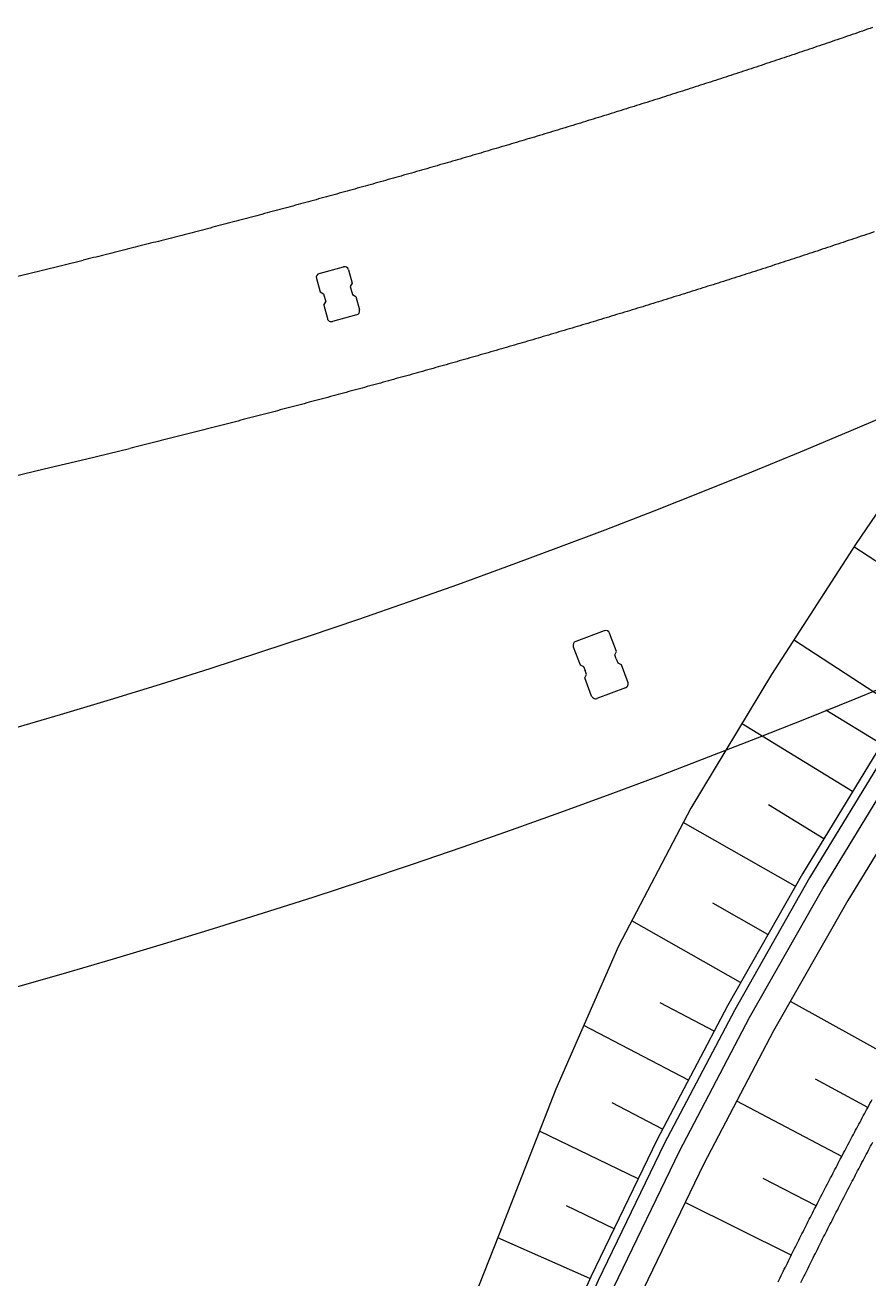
# Model space of a CAD drawing. Header units: inches. Extents: x 499362 to 502582, y 2541888 to 2545349.
# Drawn here: x 501125.3 to 501155.76, y 2543655.18 to 2543700.47 of the extents above; entities that cross this region are included whole.
import ezdxf

# ---------------------------------------------------------------- set-up
doc = ezdxf.new("R2010")
doc.units = ezdxf.units.IN
doc.layers.add('0-段落划分', color=2, linetype='Continuous')
doc.layers.add('桥-立柱', color=5, linetype='Continuous')

# ---------------------------------------------------------------- blocks, each defined once
blk = doc.blocks.new('A$C035667EC')
at = {"layer": '桥-立柱', "color": 1, "ltscale": 10}
for p, q in [((501135.922, 2543691.5), (501136.791, 2543691.737)), ((501136.975, 2543691.632), (501137.107, 2543691.149)), ((501135.817, 2543691.315), (501135.949, 2543690.833)), ((501137.107, 2543691.149), (501137.037, 2543691.027)), ((501135.949, 2543690.833), (501136.072, 2543690.763)), ((501136.072, 2543690.763), (501136.151, 2543690.474)), ((501137.037, 2543691.027), (501137.116, 2543690.737)), ((501137.116, 2543690.737), (501137.238, 2543690.667)), ((501137.238, 2543690.667), (501137.37, 2543690.185)), ((501136.081, 2543690.351), (501136.151, 2543690.474)), ((501136.081, 2543690.351), (501136.213, 2543689.868)), ((501137.265, 2543690.001), (501136.397, 2543689.763))]:
    blk.add_line(p, q, dxfattribs=at)
at = {"layer": '桥-立柱', "color": 1, "linetype": 'Continuous'}
for p, q in [((501146.207, 2543678.593), (501145.176, 2543678.209)), ((501146.644, 2543677.849), (501146.4, 2543678.505)), ((501145.088, 2543678.016), (501145.332, 2543677.36)), ((501146.585, 2543677.72), (501146.644, 2543677.849)), ((501146.637, 2543677.579), (501146.585, 2543677.72)), ((501146.637, 2543677.579), (501146.69, 2543677.439)), ((501145.332, 2543677.36), (501145.46, 2543677.301)), ((501145.46, 2543677.301), (501145.513, 2543677.161)), ((501145.565, 2543677.02), (501145.513, 2543677.161)), ((501146.69, 2543677.439), (501146.818, 2543677.38)), ((501146.818, 2543677.38), (501147.062, 2543676.724)), ((501145.506, 2543676.892), (501145.565, 2543677.02)), ((501145.75, 2543676.236), (501145.506, 2543676.892)), ((501146.974, 2543676.531), (501145.943, 2543676.147))]:
    blk.add_line(p, q, dxfattribs=at)
at = {"layer": '桥-立柱', "color": 1, "ltscale": 10}
for centre, start, end in [((501136.83, 2543691.592), 15.2855, 105.2855), ((501135.962, 2543691.355), 105.2855, 195.2855), ((501136.357, 2543689.908), 195.2855, 285.2855), ((501137.226, 2543690.145), 285.2855, 15.2855)]:
    blk.add_arc(centre, 0.15, start, end, dxfattribs=at)
at = {"layer": '桥-立柱', "color": 1, "linetype": 'Continuous'}
for centre, start, end in [((501146.259, 2543678.452), 20.416, 110.416), ((501145.228, 2543678.069), 110.416, 200.416), ((501146.922, 2543676.672), 290.416, 20.416), ((501145.891, 2543676.288), 200.416, 290.416)]:
    blk.add_arc(centre, 0.15, start, end, dxfattribs=at)
blk = doc.blocks.new('A$C3A006F90')
at = {"layer": '0-段落划分', "color": 2, "linetype": 'Continuous'}
for p, q in [((501159.173, 2543679.04), (501155.21, 2543681.622)), ((501156.99, 2543675.688), (501153.039, 2543678.262)), ((501156.213, 2543674.497), (501154.204, 2543675.724)), ((501155.17, 2543672.79), (501151.163, 2543675.239)), ((501154.128, 2543671.083), (501152.129, 2543672.304)), ((501153.099, 2543669.368), (501149.052, 2543671.663)), ((501152.113, 2543667.628), (501150.119, 2543668.758)), ((501151.127, 2543665.888), (501147.201, 2543668.114)), ((501150.17, 2543664.132), (501148.222, 2543665.154)), ((501156.677, 2543663.123), (501152.921, 2543665.203)), ((501149.241, 2543662.361), (501145.466, 2543664.341)), ((501155.716, 2543661.369), (501153.828, 2543662.395)), ((501148.313, 2543660.59), (501146.486, 2543661.548)), ((501154.775, 2543659.604), (501150.988, 2543661.603)), ((501147.429, 2543658.796), (501143.863, 2543660.521)), ((501153.855, 2543657.828), (501151.945, 2543658.807)), ((501146.558, 2543656.995), (501144.847, 2543657.823)), ((501152.956, 2543656.042), (501149.127, 2543657.946)), ((501145.689, 2543655.194), (501142.366, 2543656.673))]:
    blk.add_line(p, q, dxfattribs=at)
at = {"layer": '0-段落划分', "color": 2, "flags": 128}
for points in [[(501155.887, 2543700.38, 0.00032), (501155.523, 2543700.253, 0.000319), (501155.158, 2543700.127, 0.000318), (501154.793, 2543700.002, 0.000318), (501154.429, 2543699.877, 0.000317), (501154.064, 2543699.753, 0.000317), (501153.698, 2543699.629, 0.000316), (501153.333, 2543699.505, 0.000315), (501152.967, 2543699.382, 0.000315), (501152.602, 2543699.259, 0.000314), (501152.236, 2543699.137, 0.000314), (501151.87, 2543699.016, 0.000313), (501151.504, 2543698.894, 0.000312), (501151.137, 2543698.774, 0.000312), (501150.771, 2543698.653, 0.000311), (501150.404, 2543698.533, 0.000311), (501150.038, 2543698.414, 0.00031), (501149.671, 2543698.295, 0.000309), (501149.303, 2543698.177, 0.000309), (501148.936, 2543698.059, 0.000308), (501148.569, 2543697.941, 0.000308), (501148.201, 2543697.824, 0.000307), (501147.833, 2543697.708, 0.000306), (501147.466, 2543697.592, 0.000306), (501147.098, 2543697.476, 0.000305), (501146.729, 2543697.361, 0.000305), (501146.361, 2543697.246, 0.000304), (501145.993, 2543697.132, 0.000303), (501145.624, 2543697.018, 0.000303), (501145.255, 2543696.904, 0.000302), (501144.886, 2543696.791, 0.000302), (501144.517, 2543696.679, 0.000301), (501144.148, 2543696.567, 0.0003), (501143.779, 2543696.455, 0.0003), (501143.409, 2543696.344, 0.000299), (501143.04, 2543696.233, 0.000299), (501142.67, 2543696.123, 0.000298), (501142.3, 2543696.013, 0.000298), (501141.93, 2543695.904, 0.000297), (501141.56, 2543695.795, 0.000296), (501141.189, 2543695.686, 0.000296), (501140.819, 2543695.578, 0.000295), (501140.448, 2543695.471, 0.000295), (501140.078, 2543695.364, 0.000294), (501139.707, 2543695.257, 0.000293), (501139.336, 2543695.151, 0.000293), (501138.965, 2543695.045, 0.000292), (501138.593, 2543694.939, 0.000292), (501138.222, 2543694.834, 0.000291), (501137.85, 2543694.73, 0.00029), (501137.479, 2543694.626, 0.00029), (501137.107, 2543694.522, 0.000289), (501136.735, 2543694.419, 0.000289), (501136.363, 2543694.316, 0.000288), (501135.991, 2543694.214, 0.000287), (501135.619, 2543694.112, 0.000287), (501135.246, 2543694.01, 0.000286), (501134.874, 2543693.909, 0.000286), (501134.501, 2543693.809, 0.000285), (501134.128, 2543693.709, 0.000284), (501133.756, 2543693.609, 0.000284), (501133.382, 2543693.509, 0.000283), (501133.009, 2543693.411, 0.000283), (501132.636, 2543693.312, 0.000282), (501132.263, 2543693.214, 0.000281), (501131.889, 2543693.116, 0.000281), (501131.516, 2543693.019, 0.00028), (501131.142, 2543692.922, 0.00028), (501130.768, 2543692.826, 0.000279), (501130.394, 2543692.73, 0.000278), (501130.02, 2543692.635, 0.000278), (501129.646, 2543692.54, 0.000277), (501129.272, 2543692.445, 0.000277), (501128.897, 2543692.351, 0.000276), (501128.523, 2543692.257, 0.000275), (501128.148, 2543692.163, 0.000275), (501127.773, 2543692.07, 0.000276), (501127.396, 2543691.977)], [(501155.945, 2543692.999, 0.000331), (501155.571, 2543692.872, 0.00033), (501155.197, 2543692.746, 0.00033), (501154.823, 2543692.621, 0.000329), (501154.448, 2543692.496, 0.000328), (501154.074, 2543692.372, 0.000328), (501153.699, 2543692.248, 0.000327), (501153.324, 2543692.124, 0.000326), (501152.95, 2543692.001, 0.000326), (501152.574, 2543691.878, 0.000325), (501152.199, 2543691.756, 0.000324), (501151.824, 2543691.635, 0.000324), (501151.448, 2543691.514, 0.000323), (501151.073, 2543691.393, 0.000322), (501150.697, 2543691.273, 0.000322), (501150.321, 2543691.153, 0.000321), (501149.945, 2543691.034, 0.000321), (501149.569, 2543690.915, 0.00032), (501149.192, 2543690.797, 0.000319), (501148.816, 2543690.679, 0.000319), (501148.439, 2543690.562, 0.000318), (501148.063, 2543690.445, 0.000317), (501147.686, 2543690.328, 0.000317), (501147.309, 2543690.212, 0.000316), (501146.932, 2543690.097, 0.000315), (501146.554, 2543689.982, 0.000315), (501146.177, 2543689.867, 0.000314), (501145.8, 2543689.753, 0.000313), (501145.422, 2543689.64, 0.000313), (501145.044, 2543689.526, 0.000312), (501144.666, 2543689.414, 0.000311), (501144.288, 2543689.301, 0.000311), (501143.91, 2543689.19, 0.00031), (501143.532, 2543689.078, 0.000309), (501143.153, 2543688.968, 0.000309), (501142.775, 2543688.857, 0.000308), (501142.396, 2543688.747, 0.000307), (501142.017, 2543688.638, 0.000307), (501141.638, 2543688.529, 0.000306), (501141.259, 2543688.42, 0.000306), (501140.88, 2543688.312, 0.000305), (501140.501, 2543688.204, 0.000304), (501140.122, 2543688.097, 0.000304), (501139.742, 2543687.99, 0.000303), (501139.363, 2543687.884, 0.000302), (501138.983, 2543687.778, 0.000302), (501138.603, 2543687.673, 0.000301), (501138.223, 2543687.568, 0.0003), (501137.843, 2543687.463, 0.0003), (501137.463, 2543687.359, 0.000299), (501137.083, 2543687.256, 0.000298), (501136.702, 2543687.152, 0.000298), (501136.322, 2543687.05, 0.000297), (501135.941, 2543686.947, 0.000296), (501135.561, 2543686.846, 0.000296), (501135.18, 2543686.744, 0.000295), (501134.799, 2543686.643, 0.000294), (501134.418, 2543686.543, 0.000294), (501134.037, 2543686.443, 0.000293), (501133.656, 2543686.343, 0.000292), (501133.274, 2543686.244, 0.000292), (501132.893, 2543686.145, 0.000291), (501132.511, 2543686.047, 0.000291), (501132.13, 2543685.949, 0.00029), (501131.748, 2543685.851, 0.000289), (501131.366, 2543685.754, 0.000289), (501130.984, 2543685.658, 0.000288), (501130.602, 2543685.562, 0.000287), (501130.22, 2543685.466, 0.000287), (501129.838, 2543685.37, 0.000286), (501129.456, 2543685.276, 0.000282), (501129.078, 2543685.182, 0.000282)], [(501152.481, 2543655.077, 0.000497), (501152.629, 2543655.38, 0.000498), (501152.778, 2543655.682, 0.000499), (501152.927, 2543655.984, 0.000499), (501153.077, 2543656.286, 0.0005), (501153.227, 2543656.587, 0.000501), (501153.378, 2543656.888, 0.000502), (501153.53, 2543657.189, 0.000502), (501153.682, 2543657.489, 0.000503), (501153.835, 2543657.789, 0.000504), (501153.988, 2543658.089, 0.000505), (501154.142, 2543658.389, 0.000506), (501154.297, 2543658.688, 0.000506), (501154.452, 2543658.987, 0.000507), (501154.608, 2543659.285, 0.000508), (501154.764, 2543659.584, 0.000509), (501154.921, 2543659.882, 0.00051), (501155.078, 2543660.179, 0.00051), (501155.237, 2543660.477, 0.000511), (501155.395, 2543660.774, 0.000512), (501155.555, 2543661.071, 0.000513), (501155.715, 2543661.367, 0.000513), (501155.875, 2543661.663, 0.000514)], [(501153.302, 2543655.05, 0.000493), (501153.45, 2543655.35, 0.000494), (501153.599, 2543655.651, 0.000495), (501153.748, 2543655.951, 0.000496), (501153.898, 2543656.251, 0.000496), (501154.048, 2543656.551, 0.000497), (501154.199, 2543656.85, 0.000498), (501154.351, 2543657.149, 0.000499), (501154.503, 2543657.448, 0.0005), (501154.655, 2543657.747, 0.0005), (501154.809, 2543658.045, 0.000501), (501154.963, 2543658.343, 0.000502), (501155.117, 2543658.641, 0.000503), (501155.272, 2543658.938, 0.000503), (501155.428, 2543659.235, 0.000504), (501155.584, 2543659.532, 0.000505), (501155.741, 2543659.828, 0.000506), (501155.898, 2543660.124, 0.000507)]]:
    blk.add_lwpolyline(points, format="xyb", dxfattribs=at)
at = {"layer": '0-段落划分', "color": 2, "linetype": 'Continuous', "flags": 128}
for points in [[(501165.551, 2543695.634), (501165.322, 2543695.366), (501161.812, 2543690.95), (501158.473, 2543686.405), (501155.293, 2543681.75), (501152.235, 2543677.017), (501152.235, 2543677.017)], [(501152.235, 2543677.017), (501149.327, 2543672.192), (501146.723, 2543667.196), (501144.454, 2543662.04), (501142.415, 2543656.797), (501140.354, 2543651.589), (501140.354, 2543651.589)], [(501156.213, 2543674.497), (501153.355, 2543669.818), (501150.651, 2543665.049), (501148.105, 2543660.194), (501145.718, 2543655.259), (501143.489, 2543650.251), (501143.489, 2543650.251)], [(501156.467, 2543674.336), (501153.613, 2543669.666), (501150.914, 2543664.905), (501148.373, 2543660.059), (501145.99, 2543655.132), (501143.764, 2543650.133), (501143.764, 2543650.133)], [(501156.467, 2543674.336), (501153.613, 2543669.666), (501150.914, 2543664.905), (501148.373, 2543660.059), (501145.99, 2543655.132), (501143.764, 2543650.133), (501143.764, 2543650.133)], [(501156.974, 2543674.015), (501154.13, 2543669.361), (501151.44, 2543664.618), (501148.908, 2543659.788), (501146.534, 2543654.879), (501144.316, 2543649.898), (501144.316, 2543649.898)], [(501156.974, 2543674.015), (501154.13, 2543669.361), (501151.44, 2543664.618), (501148.908, 2543659.788), (501146.534, 2543654.879), (501144.316, 2543649.898), (501144.316, 2543649.898)], [(501157.817, 2543673.48), (501154.991, 2543668.854), (501152.317, 2543664.138), (501149.8, 2543659.337), (501147.44, 2543654.457), (501145.235, 2543649.506), (501145.235, 2543649.506)]]:
    blk.add_lwpolyline(points, dxfattribs=at)
at = {"layer": '0-段落划分', "color": 2}
for centre, radius, start, end in [((501044.265, 2544029.387), 347.5, 251.26489, 283.84132), ((501044.265, 2544029.387), 354.5, 251.26489, 283.84132), ((501048.962, 2543936.256), 272, 243.98042, 294.55733), ((501299.783, 2543583.53), 154, 138.40031, 289.75385), ((501299.783, 2543583.53), 153.25, 138.40031, 205.35579), ((501048.962, 2543936.256), 281, 245.50577, 294.55733), ((501312.846, 2544371.545), 791.75, 242.442955, 257.131435)]:
    blk.add_arc(centre, radius, start, end, dxfattribs=at)
at = {"layer": '0-段落划分', "color": 2, "linetype": 'Continuous'}
blk.add_blockref('A$C035667EC', (0, 0), dxfattribs=at)

msp = doc.modelspace()

# ---------------------------------------------------------------- block references
at = {"layer": '0-段落划分'}
msp.add_blockref('A$C3A006F90', (0, 0), dxfattribs=at)

doc.saveas('drawing.dxf')
